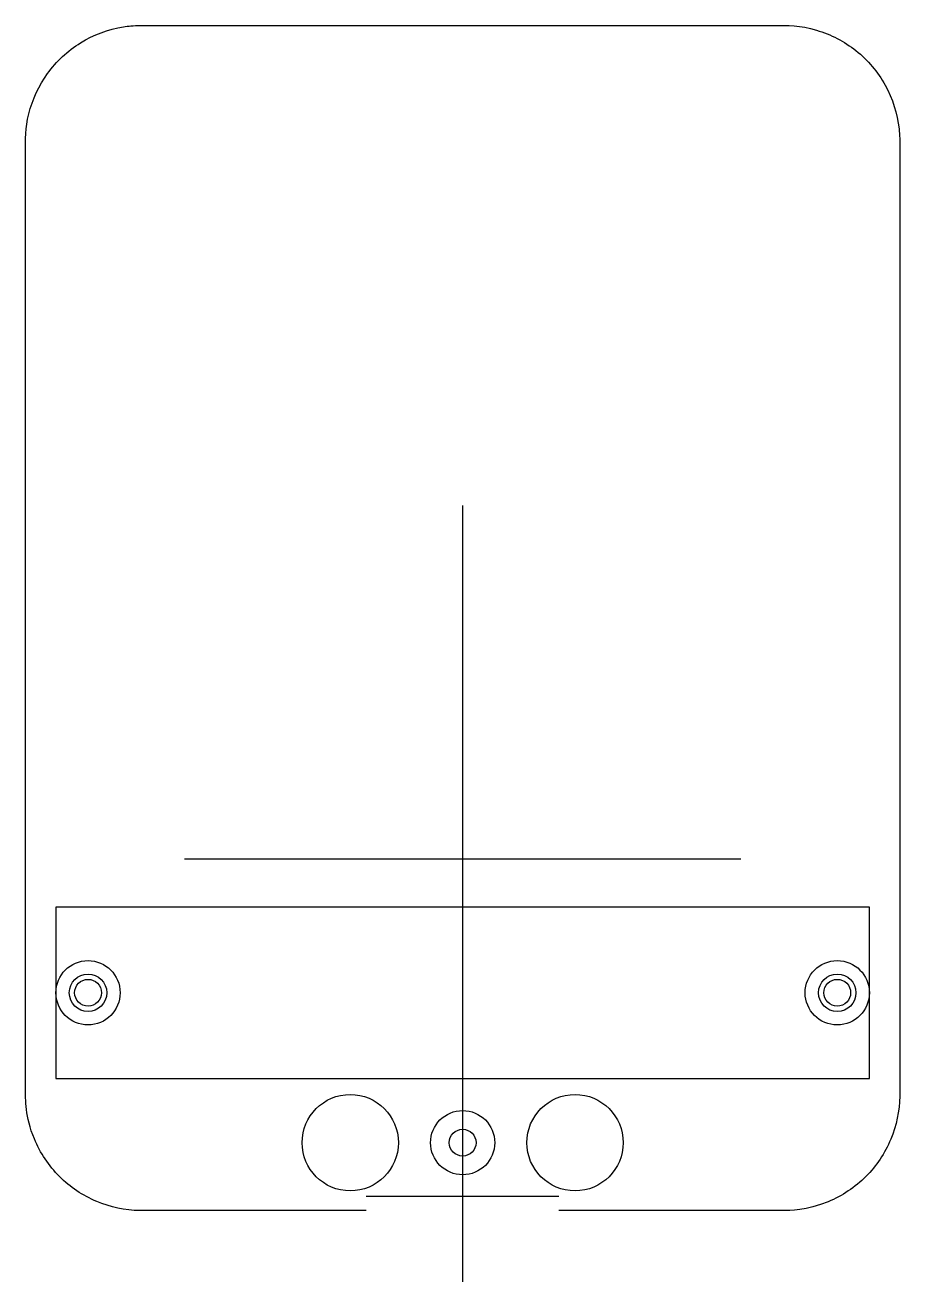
# Model space of a CAD drawing. Header units: millimetres. Extents: x -41 to 41, y -73 to 45.
import ezdxf

# ---------------------------------------------------------------- set-up
doc = ezdxf.new("R2010")
doc.units = ezdxf.units.MM
doc.layers.get('0').update_dxf_attribs({"linetype": 'CONTINUOUS'})

msp = doc.modelspace()

# ---------------------------------------------------------------- linework, layer by layer
for p, q in [((0, 0), (0, -72.5)), ((-26, -33), (26, -33)), ((-9, -64.5), (-2.2, -64.5)), ((-2.2, -64.5), (2.2, -64.5)), ((2.2, -64.5), (9, -64.5)), ((30, -65.84), (9, -65.84))]:
    msp.add_line(p, q)
msp.add_lwpolyline([(-38, -53.5), (38, -53.5), (38, -37.5), (-38, -37.5)], close=True)
for centre, radius in [((-35, -45.5), 3), ((35, -45.5), 3), ((-35, -45.5), 1.75), ((-35, -45.5), 1.25), ((35, -45.5), 1.75), ((35, -45.5), 1.25), ((-10.5, -59.5), 4.5), ((10.5, -59.5), 4.5), ((0, -59.5), 3), ((0, -59.5), 3), ((0, -59.5), 1.25), ((0, -59.5), 1.25)]:
    msp.add_circle(centre, radius)
msp.add_open_spline([(-9, -65.84), (-15.33, -65.84), (-21.67, -65.84), (-28.72, -65.84), (-29.44, -65.85), (-31.55, -65.82), (-32.92, -65.53), (-35.49, -64.45), (-36.67, -63.66), (-38.67, -61.66), (-39.47, -60.46), (-40.88, -57.06), (-40.84, -55.55), (-40.84, -49.14), (-40.84, -43.96), (-40.84, -14.97), (-40.84, 8.77), (-40.84, 34.47), (-40.88, 35.16), (-40.2, 37.94), (-39.6, 39.21), (-37.96, 41.49), (-36.91, 42.47), (-34.48, 43.97), (-33.12, 44.48), (-30.68, 44.87), (-30.49, 44.84), (-22.37, 44.84), (-19.97, 44.84), (-12.19, 44.84), (-6.82, 44.84), (8.7, 44.84), (18.84, 44.84), (30.47, 44.84), (31.46, 44.87), (34.41, 44), (35.66, 43.35), (37.86, 41.6), (38.79, 40.5), (40.18, 38), (40.62, 36.61), (40.84, 34.59), (40.84, 34.14), (40.84, 30.77), (40.84, 28.79), (40.84, 23.26), (40.84, 19.72), (40.84, 8.22), (40.84, 0.27), (40.84, -22.79), (40.84, -37.89), (40.84, -53.68), (40.85, -54.42), (40.82, -56.54), (40.53, -57.91), (39.45, -60.49), (38.67, -61.66), (36.67, -63.67), (35.47, -64.47), (32.15, -65.84), (30.47, -65.84), (30, -65.84)], degree=3, knots=[0.9, 0.9, 0.9, 0.9, 2.800253, 2.800253, 3.016975, 3.016975, 3.436574, 3.436574, 3.864, 3.864, 4.302294, 4.302294, 4.997235, 4.997235, 7.992336, 7.992336, 21.805891, 21.805891, 22.995335, 22.995335, 24.134679, 24.134679, 25.299695, 25.299695, 26.492834, 26.492834, 27.348124, 27.348124, 27.709324, 27.709324, 28.521918, 28.521918, 30.065722, 30.065722, 30.29855, 30.29855, 30.494324, 30.494324, 30.694604, 30.694604, 30.899282, 30.899282, 30.984253, 30.984253, 31.106224, 31.106224, 31.325532, 31.325532, 31.820812, 31.820812, 32.767939, 32.767939, 32.814563, 32.814563, 32.90252, 32.90252, 32.992076, 32.992076, 33.083867, 33.083867, 33.223676, 33.223676, 33.223676, 33.223676])

doc.saveas('drawing.dxf')
